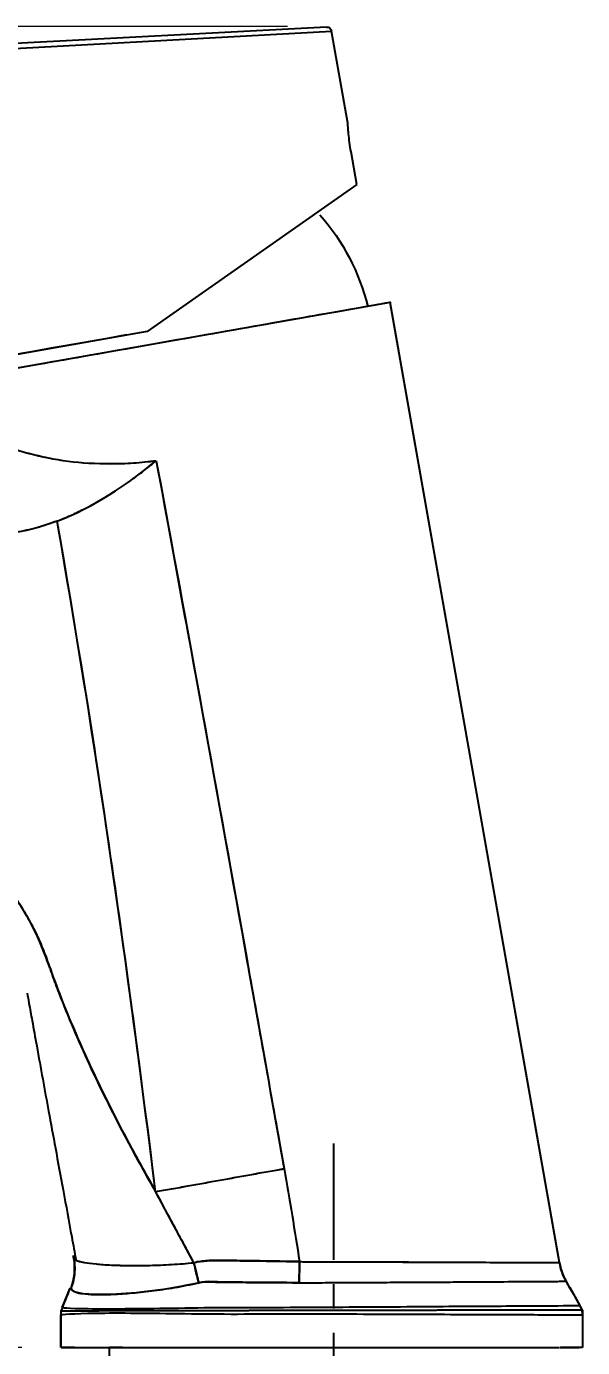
# Model space of a CAD drawing. Extents: x 0 to 1354, y 0 to 992.
# Drawn here: x 818.1 to 875.2, y 310.6 to 446.1 of the extents above; entities that cross this region are included whole.
import ezdxf

# ---------------------------------------------------------------- set-up
doc = ezdxf.new("R2010")
doc.units = 0
doc.header["$LTSCALE"] = 10
doc.header["$MEASUREMENT"] = 0
doc.header["$PDMODE"] = 3
doc.header["$PDSIZE"] = -10
doc.linetypes.add('CENTER', pattern=[2, 1.25, -0.25, 0.25, -0.25])
doc.layers.get('0').update_dxf_attribs({"linetype": 'CONTINUOUS'})
doc.layers.get('DEFPOINTS').update_dxf_attribs({"linetype": 'CONTINUOUS'})
doc.layers.add('1', color=7, linetype='CONTINUOUS')
doc.layers.add('5', color=5, linetype='CENTER')
doc.styles.add('Daelim Dimension', font='')
doc.styles.get('Daelim Dimension').set_extended_font_data('나눔고딕')
doc.dimstyles.new('DEFAULT', dxfattribs={"dimscale": 2, "dimtxt": 2, "dimasz": 2, "dimexe": 0, "dimexo": 2, "dimgap": 1, "dimtad": 1, "dimdec": 1, "dimzin": 9, "dimdsep": 46, "dimtxsty": 'Daelim Dimension', "dimcen": 0.5, "dimclrd": 252, "dimclre": 252, "dimclrt": 3, "dimadec": 1, "dimazin": 0, "dimtfac": 1, "dimtdec": 1, "dimtix": 1, "dimtmove": 0, "dimatfit": 3, "dimfxl": 1, "dimtolj": 1, "dimtzin": 1, "dimlwd": 9, "dimlwe": 9, "dimarcsym": 0})

# ---------------------------------------------------------------- blocks, each defined once
blk = doc.blocks.new('*D0')
at = {"color": 5, "lineweight": 9, "ltscale": 0.5, "transparency": 16777216}
for p, q in [((742.64, 353.25), (742.64, 236.46)), ((849.49, 306.58), (849.49, 236.46)), ((746.64, 236.46), (845.49, 236.46))]:
    blk.add_line(p, q, dxfattribs=at)
at = {"color": 5, "ltscale": 0.5, "transparency": 16777216}
for points in [[(746.64, 237.12), (746.64, 235.79), (742.64, 236.46)], [(845.49, 237.12), (845.49, 235.79), (849.49, 236.46)]]:
    blk.add_solid(points, dxfattribs=at)
at = {"layer": 'DEFPOINTS', "color": 0, "ltscale": 0.5, "transparency": 16777216}
for p in [(742.64, 357.25), (849.49, 310.58), (849.49, 236.46)]:
    blk.add_point(p, dxfattribs=at)
at = {"color": 7, "ltscale": 0.5, "transparency": 16777216, "insert": (796.19, 243.86), "char_height": 10, "attachment_point": 5, "style": 'Daelim Dimension'}
blk.add_mtext('\\A1;107', dxfattribs=at)
blk = doc.blocks.new('*D2')
at = {"color": 5, "lineweight": 9, "ltscale": 0.5, "transparency": 16777216}
for p, q in [((738.64, 357.25), (691.53, 357.25)), ((691.53, 314.58), (691.53, 353.25)), ((817.67, 310.58), (691.53, 310.58))]:
    blk.add_line(p, q, dxfattribs=at)
at = {"color": 5, "ltscale": 0.5, "transparency": 16777216}
for points in [[(690.86, 353.25), (692.2, 353.25), (691.53, 357.25)], [(690.86, 314.58), (692.2, 314.58), (691.53, 310.58)]]:
    blk.add_solid(points, dxfattribs=at)
at = {"layer": 'DEFPOINTS', "color": 0, "ltscale": 0.5, "transparency": 16777216}
for p in [(691.53, 357.25), (742.64, 357.25), (821.67, 310.58)]:
    blk.add_point(p, dxfattribs=at)
at = {"color": 7, "ltscale": 0.5, "transparency": 16777216, "insert": (684.19, 334.03), "char_height": 10, "attachment_point": 5, "rotation": 90, "style": 'Daelim Dimension'}
blk.add_mtext('\\A1;47', dxfattribs=at)
blk = doc.blocks.new('*D3')
at = {"color": 5, "lineweight": 9, "ltscale": 0.5, "transparency": 16777216}
for p, q in [((844.92, 446.14), (646.3, 446.14)), ((646.3, 442.14), (646.3, 314.58)), ((817.67, 310.58), (646.3, 310.58))]:
    blk.add_line(p, q, dxfattribs=at)
at = {"color": 5, "ltscale": 0.5, "transparency": 16777216}
for points in [[(645.63, 442.14), (646.97, 442.14), (646.3, 446.14)], [(645.63, 314.58), (646.97, 314.58), (646.3, 310.58)]]:
    blk.add_solid(points, dxfattribs=at)
at = {"layer": 'DEFPOINTS', "color": 0, "ltscale": 0.5, "transparency": 16777216}
for p in [(848.92, 446.14), (646.3, 310.58), (821.67, 310.58)]:
    blk.add_point(p, dxfattribs=at)
at = {"color": 7, "ltscale": 0.5, "transparency": 16777216, "insert": (638.85, 378.36), "char_height": 10, "attachment_point": 5, "rotation": 90, "style": 'Daelim Dimension'}
blk.add_mtext('\\A1;135', dxfattribs=at)
blk = doc.blocks.new('*D8')
at = {"color": 5, "lineweight": 9, "ltscale": 0.5, "transparency": 16777216}
for p, q in [((705.57, 310.58), (646.3, 310.58)), ((646.3, 166.08), (646.3, 306.58)), ((831.02, 162.08), (646.3, 162.08))]:
    blk.add_line(p, q, dxfattribs=at)
at = {"color": 5, "ltscale": 0.5, "transparency": 16777216}
for points in [[(645.63, 306.58), (646.97, 306.58), (646.3, 310.58)], [(645.63, 166.08), (646.97, 166.08), (646.3, 162.08)]]:
    blk.add_solid(points, dxfattribs=at)
at = {"layer": 'DEFPOINTS', "color": 0, "ltscale": 0.5, "transparency": 16777216}
for p in [(646.3, 310.58), (709.57, 310.58), (835.02, 162.08)]:
    blk.add_point(p, dxfattribs=at)
at = {"color": 7, "ltscale": 0.5, "transparency": 16777216, "insert": (638.85, 236.33), "char_height": 10, "attachment_point": 5, "rotation": 90, "style": 'Daelim Dimension'}
blk.add_mtext('\\A1;365', dxfattribs=at)

msp = doc.modelspace()

# ---------------------------------------------------------------- linework, layer by layer
at = {"ltscale": 0.5}
for q in [(826.61, 309.1), (872.74, 310.58)]:
    msp.add_line((826.61, 310.58), q, dxfattribs=at)
at = {"layer": '1', "color": 7, "linetype": 'Continuous'}
for p, q in [((848.93, 446.07), (808.23, 443.94)), ((807.9, 443.38), (849.45, 445.66)), ((851.12, 436.21), (849.45, 445.66)), ((852.03, 429.91), (851.44, 433.26)), ((852.03, 429.91), (830.51, 414.84)), ((855.46, 417.82), (807.2, 409.31)), ((872.83, 319.3), (855.46, 417.82)), ((830.51, 414.84), (806.88, 410.68)), ((821.67, 310.58), (821.67, 310.58))]:
    msp.add_line(p, q, dxfattribs=at)
at = {"layer": '1', "color": 7, "linetype": 'Continuous', "extrusion": (0, 0, -1)}
for centre, radius, start, end in [((-848.96, 445.57), 0.5, 87.0014, 168.2052), ((-831.58, 412.15), 22.2, 138.688, 166.2977), ((-878.74, 320.34), 6, 330.4593, 350.0002)]:
    msp.add_arc(centre, radius, start, end, dxfattribs=at)
at = {"layer": '1', "color": 7, "linetype": 'Continuous'}
for centre, major_axis, ratio, start_param, end_param in [((817.05, 318.93), (5.91, 1.04), 1, 6.235286, 6.29308), ((835.21, 319.22), (-1.44, 5.82), 0.018479, 4.361844, 4.720541), ((845.74, 319.33), (0.1, 6), 0.07002, 4.356239, 4.725968)]:
    msp.add_ellipse(centre, major_axis=major_axis, ratio=ratio, start_param=start_param, end_param=end_param, dxfattribs=at)
for points, degree, knots in [([(851.44, 433.26), (851.39, 433.59), (851.33, 433.92), (851.25, 434.55), (851.22, 434.85), (851.17, 435.37), (851.15, 435.6), (851.12, 435.96), (851.12, 436.09), (851.11, 436.22), (851.11, 436.24), (851.11, 436.25)], 3, [0, 0, 0, 0, 0.2138, 0.2138, 0.427529, 0.427529, 0.642328, 0.642328, 0.857868, 0.857868, 1, 1, 1, 1]), ([(828.42, 414.48), (817.29, 412.51), (815.6, 412.22), (812.58, 411.68), (811.25, 411.45), (808.04, 410.88), (806.88, 410.68), (806.88, 410.68)], 3, [0, 0, 0, 0, 0.25, 0.25, 0.5, 0.5, 1, 1, 1, 1]), ([(807.73, 406.34), (807.73, 406.34), (808.42, 406), (810.93, 404.89), (812.72, 404.13), (817.04, 402.66), (819.61, 401.9), (825.2, 401.18), (828.31, 401.18), (831.46, 401.58)], 3, [0, 0, 0, 0, 0.249932, 0.249932, 0.499954, 0.499954, 0.749977, 0.749977, 1, 1, 1, 1]), ([(831.46, 401.58), (834.63, 384.44), (837.74, 367.29), (842.06, 343.07), (843.32, 336), (844.57, 328.94)], 3, [0, 0, 0, 0, 0.708388, 0.708388, 1, 1, 1, 1]), ([(754.09, 363.68), (756.6, 363.9), (762.16, 364.38), (771.35, 365.19), (780.33, 365.98), (788.56, 366.69), (793.78, 367.18), (797.32, 367.45), (799.82, 367.42), (802.95, 366.97), (806.55, 365.78), (809.34, 364.28), (811.38, 362.81), (813.3, 361.16), (815.5, 358.86), (817.38, 356.26), (818.67, 354.02), (819.53, 352.24), (820.12, 350.72), (820.55, 349.52), (821.16, 347.81), (822.58, 344.15), (825.03, 338.61), (828.16, 332.38), (830.37, 328.41), (831.39, 326.58)], 3, [0, 0, 0, 0, 0.076208, 0.168852, 0.277674, 0.347088, 0.416504, 0.434625, 0.453321, 0.491037, 0.528495, 0.566169, 0.584884, 0.603661, 0.64147, 0.679573, 0.699052, 0.718633, 0.738219, 0.747745, 0.756754, 0.792419, 0.864494, 0.937615, 1, 1, 1, 1]), ([(818.21, 346.95), (818.27, 346.61), (818.44, 345.67), (818.77, 343.86), (819.24, 341.26), (819.8, 338.16), (820.44, 334.67), (821.14, 330.88), (821.93, 326.57), (822.64, 322.73), (823.08, 320.33), (823.23, 319.52)], 3, [0, 0, 0, 0, 0.036045, 0.100744, 0.194318, 0.317033, 0.436428, 0.574926, 0.732787, 0.910258, 1, 1, 1, 1]), ([(835.31, 319.29), (835.04, 319.79), (834.78, 320.28), (833.68, 322.32), (832.85, 323.86), (831.81, 325.8), (831.6, 326.19), (831.39, 326.58), (831.39, 326.58), (831.39, 326.58)], 3, [0, 0, 0, 0, 0.203367, 0.203367, 0.838497, 0.838497, 0.999993, 0.999993, 1, 1, 1, 1]), ([(823, 319.72), (823.05, 319.41), (824.55, 319.16), (829.15, 318.95), (832.22, 318.97), (835.31, 319.29)], 3, [0, 0, 0, 0, 0.5, 0.5, 1, 1, 1, 1]), ([(835.31, 319.29), (836.21, 319.51), (837.12, 319.52), (838.93, 319.51), (839.83, 319.5), (842.54, 319.47), (844.35, 319.43), (846.16, 319.4)], 3, [0, 0, 0, 0, 0.25, 0.25, 0.5, 0.5, 1, 1, 1, 1]), ([(846.16, 319.4), (847.01, 319.35), (847.86, 319.39), (849.55, 319.38), (850.39, 319.38), (852.89, 319.38), (854.55, 319.37), (859.36, 319.35), (862.32, 319.34), (867.31, 319.32), (869.35, 319.31), (872.1, 319.3), (872.83, 319.3), (872.83, 319.3)], 3, [0, 0, 0, 0, 0.0625, 0.0625, 0.125, 0.125, 0.25, 0.25, 0.5, 0.5, 0.75, 0.75, 1, 1, 1, 1]), ([(835.81, 317.24), (832.57, 316.47), (829.34, 316.14), (824.49, 315.95), (822.85, 316.1), (822.71, 316.65)], 3, [0, 0, 0, 0, 0.5, 0.5, 1, 1, 1, 1]), ([(846.1, 317.23), (844.38, 317.25), (842.67, 317.26), (840.09, 317.28), (839.23, 317.28), (837.52, 317.3), (836.65, 317.44), (835.81, 317.24)], 3, [0, 0, 0, 0, 0.5, 0.5, 0.75, 0.75, 1, 1, 1, 1]), ([(875.19, 314.43), (875.19, 314.43), (874.04, 314.43), (872.92, 314.43), (871.81, 314.43), (870.2, 314.42), (868.59, 314.42), (866.56, 314.42), (864.53, 314.41), (862.17, 314.41), (859.81, 314.4), (857.23, 314.4), (854.64, 314.39), (851.93, 314.39), (850.58, 314.39), (848.55, 314.38), (847.87, 314.38), (847.47, 314.38), (847.19, 314.38), (846.85, 314.38), (846.51, 314.38), (844.25, 314.37), (841.09, 314.37), (839.66, 314.36), (838.38, 314.36), (837.96, 314.36), (837.7, 314.36), (837.36, 314.36), (837.02, 314.36), (836.34, 314.36), (835.67, 314.35), (834.32, 314.35), (833.04, 314.35), (831.73, 314.35), (830.52, 314.34), (829.29, 314.34), (828.2, 314.34), (827.08, 314.34), (826.13, 314.34), (825.17, 314.33), (824.39, 314.33), (823.61, 314.33), (822.48, 314.33), (821.81, 314.33), (821.68, 314.33), (821.67, 314.33), (821.66, 314.33), (821.67, 314.33), (821.66, 314.33), (821.67, 314.33), (821.67, 314.33)], 2, [0, 0, 0, 0.0625, 0.125, 0.125, 0.1875, 0.1875, 0.25, 0.25, 0.3125, 0.3125, 0.375, 0.375, 0.4375, 0.4375, 0.46875, 0.484375, 0.484375, 0.492188, 0.492188, 0.5, 0.5, 0.5625, 0.5625, 0.59375, 0.59375, 0.601562, 0.601562, 0.609375, 0.609375, 0.625, 0.625, 0.65625, 0.65625, 0.6875, 0.6875, 0.71875, 0.71875, 0.75, 0.75, 0.78125, 0.78125, 0.8125, 0.84375, 0.875, 0.882812, 0.882812, 0.890625, 0.90625, 0.9375, 1, 1, 1]), ([(821.69, 310.58), (821.7, 310.58), (821.7, 310.58), (821.94, 310.58), (823.48, 310.58), (828.54, 310.58), (831.92, 310.58), (837.29, 310.58), (839.1, 310.58), (842.72, 310.58), (844.53, 310.58), (848.15, 310.58), (849.96, 310.58), (853.58, 310.58), (855.38, 310.58), (860.55, 310.58), (863.79, 310.58), (869.15, 310.58), (871.32, 310.58), (872.82, 310.58)], 3, [0, 0, 0, 0, 0.003234, 0.003234, 0.169934, 0.169934, 0.336634, 0.336634, 0.419985, 0.419985, 0.503335, 0.503335, 0.586685, 0.586685, 0.670035, 0.670035, 0.836735, 0.836735, 1, 1, 1, 1]), ([(872.91, 310.58), (872.91, 310.58), (872.91, 310.58), (873.84, 310.58), (874.49, 310.58), (874.86, 310.58)], 3, [0, 0, 0, 0, 0.000405, 0.000405, 1, 1, 1, 1])]:
    msp.add_open_spline(points, degree=degree, knots=knots, dxfattribs=at)
for points, degree in [([(821.29, 395.39), (825.07, 396.83), (828.39, 399.07), (831.46, 401.58)], 3), ([(821.29, 395.39), (819.93, 394.86), (818.52, 394.47), (817.06, 394.21)], 3), ([(831.39, 326.58), (828.54, 349.59), (825.28, 372.55), (821.29, 395.39)], 3), ([(831.39, 326.58), (835.78, 327.37), (840.18, 328.15), (844.57, 328.94)], 3), ([(844.57, 328.94), (845.13, 325.76), (845.66, 322.59), (846.16, 319.4)], 3), ([(822.71, 316.65), (823.08, 317.63), (823.18, 318.7), (823, 319.72)], 3), ([(822.97, 319.88), (822.98, 319.84), (822.99, 319.79), (823, 319.72)], 3), ([(875.19, 314.43), (874.63, 315.42), (874.08, 316.4), (873.52, 317.38)], 3), ([(822.61, 316.69), (822.3, 315.9), (821.98, 315.11), (821.67, 314.33)], 3), ([(821.67, 314.33), (821.67, 310.58)], 1), ([(875.19, 314.43), (875.2, 310.58)], 1)]:
    msp.add_open_spline(points, degree=degree, dxfattribs=at)
at = {"layer": '1', "color": 1, "linetype": 'CENTER'}
msp.add_open_spline([(849.67, 279.8), (849.67, 284.8), (849.67, 331.53)], degree=1, knots=[0, 0, 0.096663, 1, 1], dxfattribs=at)
at = {"layer": '5', "color": 7, "linetype": 'Continuous'}
for p, q in [((872.83, 319.29), (855.46, 417.83)), ((821.81, 314.69), (821.81, 314.69)), ((821.67, 313.94), (821.67, 313.94))]:
    msp.add_line(p, q, dxfattribs=at)
for points, weights, degree in [([(855.46, 417.82), (855.46, 417.82), (807.21, 409.31), (807.2, 409.31)], [1, 0.333377433048, 0.333333336251, 0.999867709607], 3), ([(831.39, 326.58), (837.98, 327.76), (844.57, 328.94)], [1, 0.999439293441, 1], 2), ([(823, 319.72), (823.28, 318.15), (822.71, 316.65)], [1, 0.965211571483, 1], 2), ([(835.31, 319.29), (835.57, 318.24), (835.81, 317.24)], [1, 0.98396014257, 1], 2), ([(846.16, 319.4), (846.14, 318.28), (846.1, 317.23)], [1, 0.982961215075, 1], 2), ([(872.83, 319.3), (873.01, 318.28), (873.52, 317.38)], [1, 0.985495747694, 1], 2)]:
    msp.add_rational_spline(points, weights, degree=degree, dxfattribs=at)
for points, knots in [([(807.73, 406.34), (807.74, 406.34), (807.76, 406.33), (807.93, 406.25), (808.25, 406.1), (808.79, 405.84), (809.9, 405.34), (811.82, 404.51), (814.29, 403.57), (816.55, 402.84), (818.07, 402.41), (819.36, 402.1), (820.67, 401.8), (823.07, 401.4), (826.03, 401.23), (829.11, 401.32), (830.68, 401.5), (831.46, 401.58)], [0, 0, 0, 0, 0.04109, 0.082794, 0.124975, 0.18596, 0.250119, 0.374732, 0.499967, 0.562281, 0.624785, 0.656244, 0.687581, 0.7497, 0.87384, 0.937149, 1, 1, 1, 1]), ([(821.29, 395.39), (821.75, 395.57), (822.68, 395.94), (824.47, 396.81), (826.65, 398.04), (828.71, 399.44), (830.3, 400.64), (831.07, 401.27), (831.46, 401.58)], [0, 0, 0, 0, 0.122085, 0.251113, 0.500187, 0.749428, 0.874521, 1, 1, 1, 1]), ([(831.46, 401.58), (833.68, 389.48), (838.12, 365.28), (842.42, 341.05), (844.57, 328.94)], [0, 0, 0, 0, 0.499999, 1, 1, 1, 1]), ([(821.29, 395.39), (820.6, 395.14), (819.22, 394.65), (817.77, 394.36), (817.06, 394.21)], [0, 0, 0, 0, 0.501412, 1, 1, 1, 1]), ([(831.39, 326.58), (830.64, 332.51), (829.19, 344.01), (826.77, 361.32), (824.19, 378.34), (822.25, 389.77), (821.29, 395.39)], [0, 0, 0, 0, 0.257548, 0.50002, 0.754257, 1, 1, 1, 1]), ([(831.39, 326.58), (830.97, 327.33), (830.55, 328.07), (828.82, 331.21), (827.55, 333.61), (825.15, 338.44), (824.03, 340.86), (822.47, 344.52), (821.97, 345.74), (821.26, 347.59), (821.03, 348.2), (820.75, 348.97), (820.69, 349.12), (820.58, 349.44), (820.52, 349.6), (820.34, 350.1), (820.22, 350.43), (819.84, 351.44), (819.57, 352.12), (818.96, 353.43), (818.63, 354.07), (818.1, 355.01), (817.91, 355.32), (817.54, 355.93), (817.34, 356.23), (816.75, 357.11), (816.34, 357.67), (815.47, 358.77), (815.02, 359.3), (814.32, 360.07), (814.07, 360.32), (813.58, 360.82), (813.33, 361.06), (812.82, 361.54), (812.57, 361.77), (812.04, 362.23), (811.78, 362.45), (810.97, 363.1), (810.41, 363.51), (809.26, 364.27), (808.66, 364.62), (807.74, 365.11), (807.42, 365.26), (806.79, 365.56), (806.47, 365.7), (804.87, 366.35), (803.55, 366.75), (801.85, 367.09), (801.51, 367.15), (800.82, 367.25), (800.47, 367.29), (799.43, 367.4), (798.74, 367.43), (797.71, 367.43), (797.37, 367.43), (796.69, 367.4), (796.35, 367.38), (795.69, 367.33), (795.38, 367.3), (794.74, 367.24), (794.42, 367.21), (789.02, 366.74), (783.94, 366.29), (773.81, 365.4), (768.75, 364.96), (761.18, 364.3), (758.66, 364.08), (755.52, 363.8), (754.89, 363.75), (754.2, 363.69), (754.15, 363.68), (754.09, 363.68)], [0, 0, 0, 0, 0.024748, 0.024748, 0.104213, 0.104213, 0.183678, 0.183678, 0.223411, 0.223411, 0.243277, 0.243277, 0.248243, 0.248243, 0.25321, 0.25321, 0.263143, 0.263143, 0.283009, 0.283009, 0.302876, 0.302876, 0.312809, 0.312809, 0.322742, 0.322742, 0.342608, 0.342608, 0.362474, 0.362474, 0.372407, 0.372407, 0.382341, 0.382341, 0.392274, 0.392274, 0.402207, 0.402207, 0.422073, 0.422073, 0.441939, 0.441939, 0.451872, 0.451872, 0.461806, 0.461806, 0.501538, 0.501538, 0.511471, 0.511471, 0.521404, 0.521404, 0.54127, 0.54127, 0.551204, 0.551204, 0.561137, 0.561137, 0.57107, 0.57107, 0.581003, 0.581003, 0.739933, 0.739933, 0.898863, 0.898863, 0.978328, 0.978328, 0.998194, 0.998194, 1, 1, 1, 1]), ([(818.21, 346.95), (818.27, 346.61), (818.44, 345.67), (818.77, 343.86), (819.24, 341.26), (819.8, 338.16), (820.44, 334.67), (821.14, 330.88), (821.93, 326.57), (822.64, 322.73), (823.08, 320.33), (823.23, 319.52)], [0, 0, 0, 0, 0.036045, 0.100744, 0.194317, 0.317033, 0.436427, 0.574925, 0.732785, 0.910256, 1, 1, 1, 1]), ([(844.57, 328.94), (844.84, 327.35), (845.4, 324.18), (845.91, 320.99), (846.16, 319.4)], [0, 0, 0, 0, 0.50002, 1, 1, 1, 1]), ([(835.31, 319.29), (834.98, 319.9), (834.57, 320.66), (834.08, 321.57), (833.76, 322.18), (832.86, 323.85), (832.04, 325.37), (831.39, 326.58)], [0, 0, 0, 0, 0.249998, 0.312499, 0.374999, 0.499999, 1, 1, 1, 1]), ([(823, 319.72), (822.99, 319.77), (822.98, 319.81), (822.98, 319.85), (822.97, 319.87), (822.97, 319.89), (822.97, 319.9), (822.96, 319.93), (822.96, 319.94), (822.96, 319.96), (822.96, 319.96), (822.96, 319.96), (822.96, 319.97), (822.96, 319.97), (822.96, 319.97), (822.96, 319.97), (822.96, 319.97), (822.96, 319.97), (822.96, 319.97), (822.96, 319.97), (822.96, 319.97), (822.96, 319.97), (822.96, 319.97), (822.96, 319.97)], [0, 0, 0, 0, 0.144937, 0.144937, 0.217405, 0.217405, 0.289874, 0.289874, 0.434811, 0.434811, 0.507279, 0.507279, 0.579747, 0.579747, 0.615982, 0.615982, 0.652216, 0.652216, 0.724684, 0.724684, 0.869621, 0.869621, 1, 1, 1, 1]), ([(823.2, 319.54), (823.27, 319.5), (823.5, 319.42), (824.11, 319.29), (825.22, 319.15), (826.8, 319.04), (828.68, 318.99), (830.77, 319.01), (832.65, 319.08), (834.17, 319.18), (834.94, 319.26), (835.31, 319.29)], [0, 0, 0, 0, 0.064942, 0.163864, 0.302835, 0.442225, 0.581625, 0.720577, 0.860203, 0.933027, 1, 1, 1, 1]), ([(846.16, 319.4), (844.35, 319.43), (842.54, 319.47), (840.28, 319.49), (839.83, 319.5), (839.15, 319.51), (838.93, 319.51), (838.59, 319.51), (838.47, 319.51), (838.25, 319.51), (838.13, 319.52), (837.91, 319.52), (837.8, 319.52), (837.57, 319.52), (837.46, 319.51), (837.23, 319.51), (837.12, 319.51), (836.95, 319.5), (836.89, 319.5), (836.78, 319.49), (836.72, 319.49), (836.55, 319.48), (836.44, 319.47), (836.21, 319.45), (836.1, 319.44), (835.76, 319.39), (835.53, 319.34), (835.31, 319.29)], [0, 0, 0, 0, 0.5, 0.5, 0.625, 0.625, 0.6875, 0.6875, 0.71875, 0.71875, 0.75, 0.75, 0.78125, 0.78125, 0.8125, 0.8125, 0.84375, 0.84375, 0.859375, 0.859375, 0.875, 0.875, 0.90625, 0.90625, 0.9375, 0.9375, 1, 1, 1, 1]), ([(846.16, 319.4), (846.27, 319.4), (846.48, 319.39), (846.9, 319.39), (847.65, 319.39), (849.13, 319.39), (852.07, 319.38), (856.2, 319.37), (860.83, 319.35), (864.93, 319.33), (868.33, 319.32), (870.47, 319.31), (871.68, 319.3), (872.34, 319.3), (872.75, 319.3), (872.8, 319.3), (872.83, 319.3)], [0, 0, 0, 0, 0.007888, 0.015773, 0.031542, 0.062933, 0.125261, 0.250162, 0.374722, 0.499856, 0.624392, 0.749392, 0.812753, 0.874726, 0.937661, 1, 1, 1, 1]), ([(822.71, 316.65), (822.74, 316.52), (822.86, 316.41), (823.16, 316.28), (823.28, 316.24), (823.55, 316.17), (823.71, 316.14), (824.24, 316.07), (824.66, 316.04), (825.39, 316.02), (825.66, 316.02), (826.21, 316.02), (826.49, 316.03), (827.1, 316.05), (827.41, 316.07), (828.07, 316.1), (828.41, 316.13), (829.46, 316.22), (830.2, 316.29), (831.35, 316.44), (831.74, 316.49), (832.54, 316.61), (832.95, 316.67), (834.17, 316.88), (834.99, 317.05), (835.81, 317.24)], [0, 0, 0, 0, 0.125, 0.125, 0.1875, 0.1875, 0.25, 0.25, 0.375, 0.375, 0.4375, 0.4375, 0.5, 0.5, 0.5625, 0.5625, 0.625, 0.625, 0.75, 0.75, 0.8125, 0.8125, 0.875, 0.875, 1, 1, 1, 1]), ([(835.81, 317.24), (835.97, 317.28), (836.13, 317.31), (836.38, 317.33), (836.46, 317.34), (836.61, 317.34), (836.69, 317.34), (836.82, 317.34), (836.87, 317.34), (836.97, 317.33), (837.02, 317.33), (837.17, 317.32), (837.28, 317.32), (837.48, 317.31), (837.58, 317.31), (837.79, 317.3), (837.89, 317.3), (838.1, 317.3), (838.21, 317.29), (838.44, 317.29), (838.55, 317.29), (838.89, 317.29), (839.12, 317.28), (839.79, 317.28), (840.24, 317.28), (842.49, 317.26), (844.29, 317.25), (846.1, 317.23)], [0, 0, 0, 0, 0.0625, 0.0625, 0.09375, 0.09375, 0.125, 0.125, 0.140625, 0.140625, 0.15625, 0.15625, 0.1875, 0.1875, 0.21875, 0.21875, 0.25, 0.25, 0.28125, 0.28125, 0.3125, 0.3125, 0.375, 0.375, 0.5, 0.5, 1, 1, 1, 1]), ([(846.1, 317.23), (846.16, 317.23), (846.23, 317.23), (846.37, 317.23), (846.45, 317.23), (846.64, 317.24), (846.74, 317.24), (847.07, 317.24), (847.29, 317.24), (847.93, 317.24), (848.37, 317.24), (849.66, 317.25), (850.51, 317.25), (852.21, 317.26), (853.06, 317.27), (854.32, 317.27), (854.74, 317.27), (855.57, 317.28), (855.99, 317.28), (858.04, 317.29), (859.61, 317.3), (861.84, 317.31), (862.57, 317.32), (863.98, 317.32), (864.65, 317.33), (866.57, 317.34), (867.73, 317.35), (869.01, 317.35), (869.26, 317.35), (869.73, 317.36), (869.96, 317.36), (870.61, 317.36), (871, 317.36), (871.71, 317.37), (872.02, 317.37), (872.43, 317.37), (872.55, 317.37), (872.78, 317.38), (872.88, 317.38), (873.34, 317.38), (873.52, 317.38), (873.52, 317.38)], [0, 0, 0, 0, 0.003906, 0.003906, 0.007812, 0.007812, 0.015625, 0.015625, 0.03125, 0.03125, 0.0625, 0.0625, 0.125, 0.125, 0.1875, 0.1875, 0.21875, 0.21875, 0.25, 0.25, 0.375, 0.375, 0.4375, 0.4375, 0.5, 0.5, 0.625, 0.625, 0.65625, 0.65625, 0.6875, 0.6875, 0.75, 0.75, 0.8125, 0.8125, 0.84375, 0.84375, 0.875, 0.875, 1, 1, 1, 1]), ([(821.81, 314.69), (821.81, 314.69), (821.81, 314.69), (821.81, 314.69), (821.81, 314.69), (821.81, 314.69), (821.79, 314.69), (821.98, 314.67), (822.4, 314.63), (823.9, 314.58), (824.93, 314.57), (828.76, 314.57), (832.18, 314.61), (837.49, 314.7), (839.31, 314.71), (842.92, 314.71), (844.73, 314.71), (848.34, 314.72), (850.16, 314.74), (853.7, 314.76), (855.45, 314.77), (860.58, 314.81), (863.73, 314.83), (869.06, 314.86), (871.22, 314.87), (874.15, 314.89), (874.93, 314.89), (874.93, 314.89)], [0, 0, 0, 0, 0.007729, 0.007729, 0.040804, 0.040804, 0.07388, 0.07388, 0.140031, 0.140031, 0.206183, 0.206183, 0.338486, 0.338486, 0.404637, 0.404637, 0.470789, 0.470789, 0.53694, 0.53694, 0.603091, 0.603091, 0.735394, 0.735394, 0.867697, 0.867697, 1, 1, 1, 1]), ([(875.19, 313.91), (875.19, 313.91), (874.4, 313.91), (871.46, 313.92), (869.28, 313.93), (863.91, 313.95), (860.74, 313.96), (855.57, 313.98), (853.82, 313.99), (850.25, 314), (848.42, 314.02), (844.79, 314.01), (842.97, 314), (839.33, 313.99), (837.5, 313.99), (832.17, 314.07), (828.75, 314.11), (823.61, 314.08), (822, 313.97), (821.64, 313.93), (821.67, 313.94), (821.67, 313.94), (821.67, 313.94), (821.67, 313.94), (821.67, 313.94), (821.67, 313.94)], [0, 0, 0, 0, 0.125455, 0.125455, 0.25091, 0.25091, 0.376365, 0.376365, 0.439093, 0.439093, 0.50182, 0.50182, 0.564548, 0.564548, 0.627275, 0.627275, 0.75273, 0.75273, 0.878186, 0.878186, 0.909549, 0.909549, 0.940913, 0.940913, 1, 1, 1, 1]), ([(822.15, 310.58), (822.14, 310.58), (822.02, 310.58), (821.84, 310.58), (821.76, 310.58), (821.71, 310.58)], [0, 0, 0, 0, 0.058702, 0.529077, 1, 1, 1, 1]), ([(823.06, 310.58), (823.03, 310.58), (822.83, 310.58), (822.5, 310.58), (822.27, 310.58), (822.15, 310.58)], [0, 0, 0, 0, 0.063054, 0.531318, 1, 1, 1, 1]), ([(827.99, 310.58), (827.96, 310.58), (827.69, 310.58), (827.2, 310.58), (826.83, 310.58), (826.65, 310.58)], [0, 0, 0, 0, 0.066293, 0.533751, 1, 1, 1, 1]), ([(874.62, 310.58), (874.62, 310.58), (874.49, 310.58), (874.2, 310.58), (873.64, 310.58), (873.17, 310.58), (872.93, 310.58)], [0, 0, 0, 0, 0.00229, 0.334977, 0.666999, 1, 1, 1, 1]), ([(875.2, 310.58), (875.17, 310.58), (875.12, 310.58), (874.79, 310.58), (874.62, 310.58)], [0, 0, 0, 0, 0.499962, 1, 1, 1, 1])]:
    msp.add_open_spline(points, degree=3, knots=knots, dxfattribs=at)
for points, degree in [([(873.52, 317.38), (873.99, 316.55), (874.46, 315.72), (874.93, 314.89)], 3), ([(821.81, 314.69), (822.08, 315.35), (822.35, 316.02), (822.61, 316.69)], 3), ([(875.19, 313.91), (875.19, 314.25), (875.1, 314.59), (874.93, 314.89)], 3), ([(821.67, 310.58), (821.67, 313.94)], 1), ([(875.19, 313.91), (875.2, 310.58)], 1)]:
    msp.add_open_spline(points, degree=degree, dxfattribs=at)

# ---------------------------------------------------------------- dimensions: what is measured, and where the dimension line sits
at = {"color": 5, "ltscale": 0.5}
for base, p1, p2, text, picture, middle in [((646.3, 310.58), (848.92, 446.14), (821.67, 310.58), '135', '*D3', (646.3, 378.36)), ((691.53, 357.25), (821.67, 310.58), (742.64, 357.25), '47', '*D2', (691.53, 334.03))]:
    dim = msp.add_linear_dim(base=base, p1=p1, p2=p2, angle=90, text=text, dimstyle='DEFAULT', override={"dimtxt": 5, "dimclrd": 5, "dimclre": 5, "dimclrt": 7}, dxfattribs=at)
    dim.commit()
    dim.dimension.update_dxf_attribs({"geometry": picture, "text_midpoint": middle, "dimtype": 160})
dim = msp.add_linear_dim(base=(849.49, 236.46), p1=(742.64, 357.25), p2=(849.49, 310.58), text='107', dimstyle='DEFAULT', override={"dimtxt": 5, "dimclrd": 5, "dimclre": 5, "dimclrt": 7}, dxfattribs=at)
dim.commit()
dim.dimension.update_dxf_attribs({"geometry": '*D0', "text_midpoint": (796.19, 236.46), "dimtype": 160})
dim = msp.add_linear_dim(base=(646.3, 310.58), p1=(835.02, 162.08), p2=(709.57, 310.58), angle=90, text='365', dimstyle='DEFAULT', override={"dimtxt": 5, "dimclrd": 5, "dimclre": 5, "dimclrt": 7}, dxfattribs=at)
dim.commit()
dim.dimension.update_dxf_attribs({"geometry": '*D8', "text_midpoint": (638.85, 236.33)})

doc.saveas('drawing.dxf')
